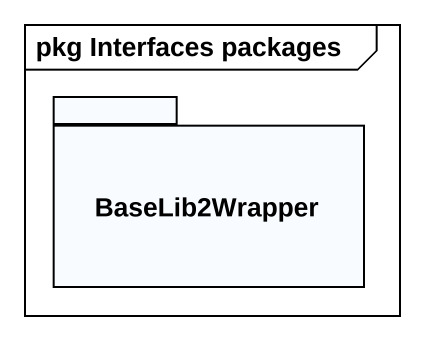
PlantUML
@startuml
mainframe pkg Interfaces packages
package BaseLib2Wrapper {
}
@enduml
